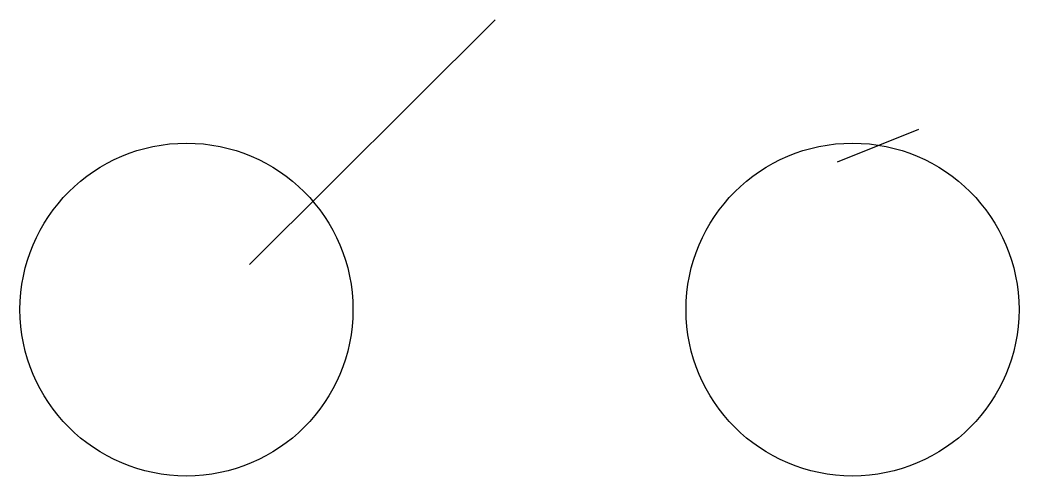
# Model space of a CAD drawing. Header units: inches. Extents: x -5 to 25, y -5 to 8.7.
import ezdxf

# ---------------------------------------------------------------- set-up
doc = ezdxf.new("R2010")
doc.units = ezdxf.units.IN
doc.header["$MEASUREMENT"] = 0

# ---------------------------------------------------------------- blocks, each defined once
blk = doc.blocks.new('BLOCK_POLAR_PARAMETER')
blk.add_line((1.892, 1.356), (9.266, 8.7))
blk.add_circle((0, 0), 5)
blk = doc.blocks.new('*U2')
blk.add_line((-0.455, 4.438), (1.99, 5.422))
blk.add_circle((0, 0), 5)

msp = doc.modelspace()

# ---------------------------------------------------------------- block references
for name, p in [('BLOCK_POLAR_PARAMETER', (0, 0)), ('*U2', (20, 0))]:
    msp.add_blockref(name, p)

doc.saveas('drawing.dxf')
